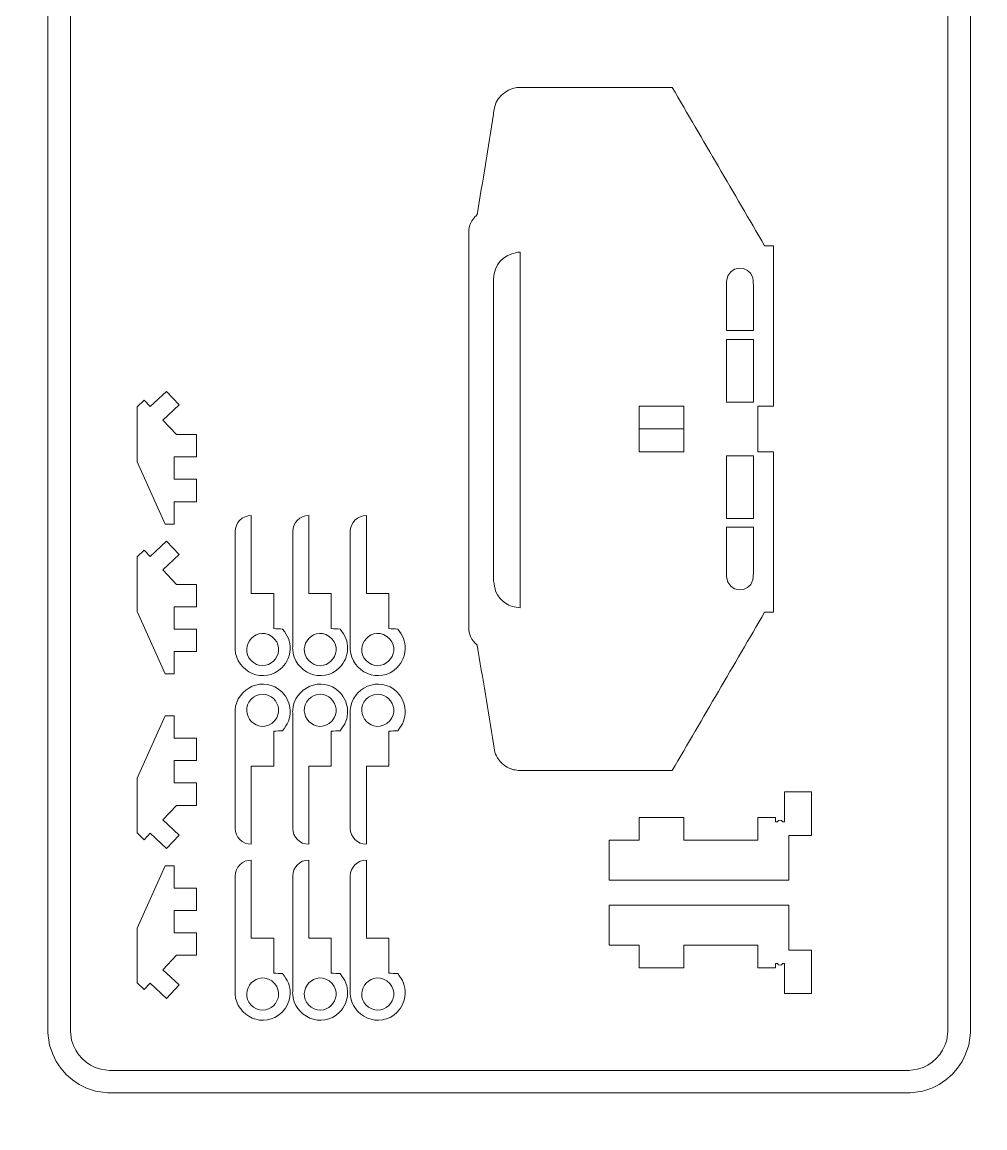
# Model space of a CAD drawing. Header units: centimetres. Extents: x -36.5 to 33.1, y -48.3 to 44.1.
# Drawn here: x 13.1 to 26.02, y 21.73 to 36.57 of the extents above; entities that cross this region are included whole.
import ezdxf

# ---------------------------------------------------------------- set-up
doc = ezdxf.new("R2010")
doc.units = ezdxf.units.CM
doc.header["$MEASUREMENT"] = 0
doc.layers.add('Camada 1', color=7, linetype='Continuous')

msp = doc.modelspace()

# ---------------------------------------------------------------- linework, layer by layer
at = {"layer": 'Camada 1', "color": 2, "lineweight": 20}
msp.add_open_spline([(-1.6923, 44.0612), (-1.6923, 44.0612), (-1.6923, 21.2612), (-1.6923, 21.2612), (-1.6923, 21.2612), (-1.6923, 21.2612), (33.1077, 21.2612), (33.1077, 21.2612), (33.1077, 21.2612), (33.1077, 21.2612), (33.1077, 44.0612), (33.1077, 44.0612), (33.1077, 44.0612), (33.1077, 44.0612), (-1.6923, 44.0612), (-1.6923, 44.0612)], degree=3, knots=[0, 0, 0, 0, 0.2, 0.2, 0.2, 0.2, 0.4, 0.4, 0.4, 0.4, 0.6, 0.6, 0.6, 0.6, 1, 1, 1, 1], dxfattribs=at)
at = {"layer": 'Camada 1', "lineweight": 9}
for points, knots in [([(25.80684, 22.84402), (25.80684, 22.84402), (25.82862, 23.00949), (25.82862, 23.00949), (25.82862, 23.00949), (25.82862, 23.00949), (25.82862, 37.51097), (25.82862, 37.51097), (25.82862, 37.51097), (25.82862, 37.51097), (25.80683, 37.67643), (25.80683, 37.67643), (25.80683, 37.67643), (25.80683, 37.67643), (25.76574, 37.79748), (25.76574, 37.79748), (25.76574, 37.79748), (25.76574, 37.79748), (25.71708, 37.89615), (25.71708, 37.89615), (25.71708, 37.89615), (25.71708, 37.89615), (25.65595, 37.98764), (25.65595, 37.98764), (25.65595, 37.98764), (25.65595, 37.98764), (25.5834, 38.07037), (25.5834, 38.07037), (25.5834, 38.07037), (25.5834, 38.07037), (25.50069, 38.14291), (25.50069, 38.14291), (25.50069, 38.14291), (25.50069, 38.14291), (25.4092, 38.20404), (25.4092, 38.20404), (25.4092, 38.20404), (25.4092, 38.20404), (25.31051, 38.25271), (25.31051, 38.25271), (25.31051, 38.25271), (25.31051, 38.25271), (25.18948, 38.2938), (25.18948, 38.2938), (25.18948, 38.2938), (25.18948, 38.2938), (25.02401, 38.31558), (25.02401, 38.31558), (25.02401, 38.31558), (25.02401, 38.31558), (14.25178, 38.3156), (14.25178, 38.3156), (14.25178, 38.3156), (14.25178, 38.3156), (14.08631, 38.29381), (14.08631, 38.29381), (14.08631, 38.29381), (14.08631, 38.29381), (13.96528, 38.25272), (13.96528, 38.25272), (13.96528, 38.25272), (13.96528, 38.25272), (13.86659, 38.20406), (13.86659, 38.20406), (13.86659, 38.20406), (13.86659, 38.20406), (13.7751, 38.14293), (13.7751, 38.14293), (13.7751, 38.14293), (13.7751, 38.14293), (13.69238, 38.07038), (13.69238, 38.07038), (13.69238, 38.07038), (13.69238, 38.07038), (13.61983, 37.98767), (13.61983, 37.98767), (13.61983, 37.98767), (13.61983, 37.98767), (13.5587, 37.89618), (13.5587, 37.89618), (13.5587, 37.89618), (13.5587, 37.89618), (13.51003, 37.79749), (13.51003, 37.79749), (13.51003, 37.79749), (13.51003, 37.79749), (13.46896, 37.67646), (13.46896, 37.67646), (13.46896, 37.67646), (13.46896, 37.67646), (13.44716, 37.51099), (13.44716, 37.51099), (13.44716, 37.51099), (13.44716, 37.51099), (13.44716, 23.00949), (13.44716, 23.00949), (13.44716, 23.00949), (13.44716, 23.00949), (13.46894, 22.84402), (13.46894, 22.84402), (13.46894, 22.84402), (13.46894, 22.84402), (13.51003, 22.72298), (13.51003, 22.72298), (13.51003, 22.72298), (13.51003, 22.72298), (13.5587, 22.6243), (13.5587, 22.6243), (13.5587, 22.6243), (13.5587, 22.6243), (13.61983, 22.53282), (13.61983, 22.53282), (13.61983, 22.53282), (13.61983, 22.53282), (13.69237, 22.45009), (13.69237, 22.45009), (13.69237, 22.45009), (13.69237, 22.45009), (13.7751, 22.37754), (13.7751, 22.37754), (13.7751, 22.37754), (13.7751, 22.37754), (13.86659, 22.31641), (13.86659, 22.31641), (13.86659, 22.31641), (13.86659, 22.31641), (13.96526, 22.26775), (13.96526, 22.26775), (13.96526, 22.26775), (13.96526, 22.26775), (14.08631, 22.22666), (14.08631, 22.22666), (14.08631, 22.22666), (14.08631, 22.22666), (14.25178, 22.20488), (14.25178, 22.20488), (14.25178, 22.20488), (14.25178, 22.20488), (25.02401, 22.20488), (25.02401, 22.20488), (25.02401, 22.20488), (25.02401, 22.20488), (25.18948, 22.22666), (25.18948, 22.22666), (25.18948, 22.22666), (25.18948, 22.22666), (25.31052, 22.26775), (25.31052, 22.26775), (25.31052, 22.26775), (25.31052, 22.26775), (25.4092, 22.31641), (25.4092, 22.31641), (25.4092, 22.31641), (25.4092, 22.31641), (25.50069, 22.37754), (25.50069, 22.37754), (25.50069, 22.37754), (25.50069, 22.37754), (25.58341, 22.45009), (25.58341, 22.45009), (25.58341, 22.45009), (25.58341, 22.45009), (25.65595, 22.53282), (25.65595, 22.53282), (25.65595, 22.53282), (25.65595, 22.53282), (25.71708, 22.6243), (25.71708, 22.6243), (25.71708, 22.6243), (25.71708, 22.6243), (25.76575, 22.72298), (25.76575, 22.72298), (25.76575, 22.72298), (25.76575, 22.72298), (25.80684, 22.84402), (25.80684, 22.84402)], [0, 0, 0, 0, 0.02222222, 0.02222222, 0.02222222, 0.02222222, 0.04444444, 0.04444444, 0.04444444, 0.04444444, 0.06666667, 0.06666667, 0.06666667, 0.06666667, 0.08888889, 0.08888889, 0.08888889, 0.08888889, 0.11111111, 0.11111111, 0.11111111, 0.11111111, 0.13333333, 0.13333333, 0.13333333, 0.13333333, 0.15555556, 0.15555556, 0.15555556, 0.15555556, 0.17777778, 0.17777778, 0.17777778, 0.17777778, 0.2, 0.2, 0.2, 0.2, 0.22222222, 0.22222222, 0.22222222, 0.22222222, 0.24444444, 0.24444444, 0.24444444, 0.24444444, 0.26666667, 0.26666667, 0.26666667, 0.26666667, 0.28888889, 0.28888889, 0.28888889, 0.28888889, 0.31111111, 0.31111111, 0.31111111, 0.31111111, 0.33333333, 0.33333333, 0.33333333, 0.33333333, 0.35555556, 0.35555556, 0.35555556, 0.35555556, 0.37777778, 0.37777778, 0.37777778, 0.37777778, 0.4, 0.4, 0.4, 0.4, 0.42222222, 0.42222222, 0.42222222, 0.42222222, 0.44444444, 0.44444444, 0.44444444, 0.44444444, 0.46666667, 0.46666667, 0.46666667, 0.46666667, 0.48888889, 0.48888889, 0.48888889, 0.48888889, 0.51111111, 0.51111111, 0.51111111, 0.51111111, 0.53333333, 0.53333333, 0.53333333, 0.53333333, 0.55555556, 0.55555556, 0.55555556, 0.55555556, 0.57777778, 0.57777778, 0.57777778, 0.57777778, 0.6, 0.6, 0.6, 0.6, 0.62222222, 0.62222222, 0.62222222, 0.62222222, 0.64444444, 0.64444444, 0.64444444, 0.64444444, 0.66666667, 0.66666667, 0.66666667, 0.66666667, 0.68888889, 0.68888889, 0.68888889, 0.68888889, 0.71111111, 0.71111111, 0.71111111, 0.71111111, 0.73333333, 0.73333333, 0.73333333, 0.73333333, 0.75555556, 0.75555556, 0.75555556, 0.75555556, 0.77777778, 0.77777778, 0.77777778, 0.77777778, 0.8, 0.8, 0.8, 0.8, 0.82222222, 0.82222222, 0.82222222, 0.82222222, 0.84444444, 0.84444444, 0.84444444, 0.84444444, 0.86666667, 0.86666667, 0.86666667, 0.86666667, 0.88888889, 0.88888889, 0.88888889, 0.88888889, 0.91111111, 0.91111111, 0.91111111, 0.91111111, 0.93333333, 0.93333333, 0.93333333, 0.93333333, 0.95555556, 0.95555556, 0.95555556, 0.95555556, 1, 1, 1, 1]), ([(25.37082, 37.85778), (25.37082, 37.85778), (25.31766, 37.9044), (25.31766, 37.9044), (25.31766, 37.9044), (25.31766, 37.9044), (25.25887, 37.94367), (25.25887, 37.94367), (25.25887, 37.94367), (25.25887, 37.94367), (25.19545, 37.97495), (25.19545, 37.97495), (25.19545, 37.97495), (25.19545, 37.97495), (25.12102, 38.00022), (25.12102, 38.00022), (25.12102, 38.00022), (25.12102, 38.00022), (25.00434, 38.01558), (25.00434, 38.01558), (25.00434, 38.01558), (25.00434, 38.01558), (14.27144, 38.01559), (14.27144, 38.01559), (14.27144, 38.01559), (14.27144, 38.01559), (14.15477, 38.00023), (14.15477, 38.00023), (14.15477, 38.00023), (14.15477, 38.00023), (14.08032, 37.97497), (14.08032, 37.97497), (14.08032, 37.97497), (14.08032, 37.97497), (14.01691, 37.9437), (14.01691, 37.9437), (14.01691, 37.9437), (14.01691, 37.9437), (13.95812, 37.90441), (13.95812, 37.90441), (13.95812, 37.90441), (13.95812, 37.90441), (13.90496, 37.85779), (13.90496, 37.85779), (13.90496, 37.85779), (13.90496, 37.85779), (13.85834, 37.80464), (13.85834, 37.80464), (13.85834, 37.80464), (13.85834, 37.80464), (13.81907, 37.74585), (13.81907, 37.74585), (13.81907, 37.74585), (13.81907, 37.74585), (13.7878, 37.68243), (13.7878, 37.68243), (13.7878, 37.68243), (13.7878, 37.68243), (13.76252, 37.608), (13.76252, 37.608), (13.76252, 37.608), (13.76252, 37.608), (13.74716, 37.49132), (13.74716, 37.49132), (13.74716, 37.49132), (13.74716, 37.49132), (13.74716, 23.02915), (13.74716, 23.02915), (13.74716, 23.02915), (13.74716, 23.02915), (13.76252, 22.91247), (13.76252, 22.91247), (13.76252, 22.91247), (13.76252, 22.91247), (13.7878, 22.83804), (13.7878, 22.83804), (13.7878, 22.83804), (13.7878, 22.83804), (13.81907, 22.77462), (13.81907, 22.77462), (13.81907, 22.77462), (13.81907, 22.77462), (13.85834, 22.71584), (13.85834, 22.71584), (13.85834, 22.71584), (13.85834, 22.71584), (13.90496, 22.66268), (13.90496, 22.66268), (13.90496, 22.66268), (13.90496, 22.66268), (13.95812, 22.61606), (13.95812, 22.61606), (13.95812, 22.61606), (13.95812, 22.61606), (14.01691, 22.57678), (14.01691, 22.57678), (14.01691, 22.57678), (14.01691, 22.57678), (14.08032, 22.54551), (14.08032, 22.54551), (14.08032, 22.54551), (14.08032, 22.54551), (14.15476, 22.52024), (14.15476, 22.52024), (14.15476, 22.52024), (14.15476, 22.52024), (14.27144, 22.50488), (14.27144, 22.50488), (14.27144, 22.50488), (14.27144, 22.50488), (25.00435, 22.50488), (25.00435, 22.50488), (25.00435, 22.50488), (25.00435, 22.50488), (25.12103, 22.52024), (25.12103, 22.52024), (25.12103, 22.52024), (25.12103, 22.52024), (25.19547, 22.54551), (25.19547, 22.54551), (25.19547, 22.54551), (25.19547, 22.54551), (25.25887, 22.57677), (25.25887, 22.57677), (25.25887, 22.57677), (25.25887, 22.57677), (25.31766, 22.61606), (25.31766, 22.61606), (25.31766, 22.61606), (25.31766, 22.61606), (25.37082, 22.66268), (25.37082, 22.66268), (25.37082, 22.66268), (25.37082, 22.66268), (25.41744, 22.71583), (25.41744, 22.71583), (25.41744, 22.71583), (25.41744, 22.71583), (25.45672, 22.77462), (25.45672, 22.77462), (25.45672, 22.77462), (25.45672, 22.77462), (25.48799, 22.83804), (25.48799, 22.83804), (25.48799, 22.83804), (25.48799, 22.83804), (25.51326, 22.91247), (25.51326, 22.91247), (25.51326, 22.91247), (25.51326, 22.91247), (25.52862, 23.02915), (25.52862, 23.02915), (25.52862, 23.02915), (25.52862, 23.02915), (25.52861, 37.49131), (25.52861, 37.49131), (25.52861, 37.49131), (25.52861, 37.49131), (25.51325, 37.60799), (25.51325, 37.60799), (25.51325, 37.60799), (25.51325, 37.60799), (25.48799, 37.68242), (25.48799, 37.68242), (25.48799, 37.68242), (25.48799, 37.68242), (25.45672, 37.74583), (25.45672, 37.74583), (25.45672, 37.74583), (25.45672, 37.74583), (25.41743, 37.80462), (25.41743, 37.80462), (25.41743, 37.80462), (25.41743, 37.80462), (25.37082, 37.85778), (25.37082, 37.85778)], [0, 0, 0, 0, 0.02222222, 0.02222222, 0.02222222, 0.02222222, 0.04444444, 0.04444444, 0.04444444, 0.04444444, 0.06666667, 0.06666667, 0.06666667, 0.06666667, 0.08888889, 0.08888889, 0.08888889, 0.08888889, 0.11111111, 0.11111111, 0.11111111, 0.11111111, 0.13333333, 0.13333333, 0.13333333, 0.13333333, 0.15555556, 0.15555556, 0.15555556, 0.15555556, 0.17777778, 0.17777778, 0.17777778, 0.17777778, 0.2, 0.2, 0.2, 0.2, 0.22222222, 0.22222222, 0.22222222, 0.22222222, 0.24444444, 0.24444444, 0.24444444, 0.24444444, 0.26666667, 0.26666667, 0.26666667, 0.26666667, 0.28888889, 0.28888889, 0.28888889, 0.28888889, 0.31111111, 0.31111111, 0.31111111, 0.31111111, 0.33333333, 0.33333333, 0.33333333, 0.33333333, 0.35555556, 0.35555556, 0.35555556, 0.35555556, 0.37777778, 0.37777778, 0.37777778, 0.37777778, 0.4, 0.4, 0.4, 0.4, 0.42222222, 0.42222222, 0.42222222, 0.42222222, 0.44444444, 0.44444444, 0.44444444, 0.44444444, 0.46666667, 0.46666667, 0.46666667, 0.46666667, 0.48888889, 0.48888889, 0.48888889, 0.48888889, 0.51111111, 0.51111111, 0.51111111, 0.51111111, 0.53333333, 0.53333333, 0.53333333, 0.53333333, 0.55555556, 0.55555556, 0.55555556, 0.55555556, 0.57777778, 0.57777778, 0.57777778, 0.57777778, 0.6, 0.6, 0.6, 0.6, 0.62222222, 0.62222222, 0.62222222, 0.62222222, 0.64444444, 0.64444444, 0.64444444, 0.64444444, 0.66666667, 0.66666667, 0.66666667, 0.66666667, 0.68888889, 0.68888889, 0.68888889, 0.68888889, 0.71111111, 0.71111111, 0.71111111, 0.71111111, 0.73333333, 0.73333333, 0.73333333, 0.73333333, 0.75555556, 0.75555556, 0.75555556, 0.75555556, 0.77777778, 0.77777778, 0.77777778, 0.77777778, 0.8, 0.8, 0.8, 0.8, 0.82222222, 0.82222222, 0.82222222, 0.82222222, 0.84444444, 0.84444444, 0.84444444, 0.84444444, 0.86666667, 0.86666667, 0.86666667, 0.86666667, 0.88888889, 0.88888889, 0.88888889, 0.88888889, 0.91111111, 0.91111111, 0.91111111, 0.91111111, 0.93333333, 0.93333333, 0.93333333, 0.93333333, 0.95555556, 0.95555556, 0.95555556, 0.95555556, 1, 1, 1, 1]), ([(19.69447, 26.54049), (19.72553, 26.5364), (19.75658, 26.53232), (19.78764, 26.52823), (19.78764, 26.52823), (20.46716, 26.52823), (21.14668, 26.52823), (21.8262, 26.52823), (21.8262, 26.52823), (22.23955, 27.23658), (22.65293, 27.94493), (23.06627, 28.65327), (23.06627, 28.65327), (23.10626, 28.65327), (23.14628, 28.65327), (23.18627, 28.65327), (23.18627, 28.65327), (23.18627, 28.65327), (23.18627, 30.80715), (23.18627, 30.80715), (23.18627, 30.80715), (23.18627, 30.80715), (22.97628, 30.80715), (22.97628, 30.80715), (22.97628, 30.80715), (22.97628, 30.80715), (22.97628, 30.81318), (22.97628, 30.81318), (22.97628, 30.81318), (22.97628, 30.81318), (22.97628, 31.11315), (22.97628, 31.11315), (22.97628, 31.11315), (22.97628, 31.11315), (22.97628, 31.11317), (22.97628, 31.11317), (22.97628, 31.11317), (22.97628, 31.11317), (22.97628, 31.12254), (22.97628, 31.12254), (22.97628, 31.12254), (22.97628, 31.12254), (22.97628, 31.13191), (22.97628, 31.13191), (22.97628, 31.13191), (22.97628, 31.13191), (22.97628, 31.14128), (22.97628, 31.14128), (22.97628, 31.14128), (22.97628, 31.14128), (22.97628, 31.15065), (22.97628, 31.15065), (22.97628, 31.15065), (22.97628, 31.15065), (22.97628, 31.16003), (22.97628, 31.16003), (22.97628, 31.16003), (22.97628, 31.16003), (22.97628, 31.16941), (22.97628, 31.16941), (22.97628, 31.16941), (22.97628, 31.16941), (22.97628, 31.17878), (22.97628, 31.17878), (22.97628, 31.17878), (22.97628, 31.17878), (22.97628, 31.18815), (22.97628, 31.18815), (22.97628, 31.18815), (22.97628, 31.18815), (22.97628, 31.19753), (22.97628, 31.19753), (22.97628, 31.19753), (22.97628, 31.19753), (22.97628, 31.2069), (22.97628, 31.2069), (22.97628, 31.2069), (22.97628, 31.2069), (22.97628, 31.21628), (22.97628, 31.21628), (22.97628, 31.21628), (22.97628, 31.21628), (22.97628, 31.22565), (22.97628, 31.22565), (22.97628, 31.22565), (22.97628, 31.22565), (22.97628, 31.23503), (22.97628, 31.23503), (22.97628, 31.23503), (22.97628, 31.23503), (22.97628, 31.2444), (22.97628, 31.2444), (22.97628, 31.2444), (22.97628, 31.2444), (22.97628, 31.25377), (22.97628, 31.25377), (22.97628, 31.25377), (22.97628, 31.25377), (22.97628, 31.26315), (22.97628, 31.26315), (22.97628, 31.26315), (22.97628, 31.26315), (22.97628, 31.27253), (22.97628, 31.27253), (22.97628, 31.27253), (22.97628, 31.27253), (22.97628, 31.2819), (22.97628, 31.2819), (22.97628, 31.2819), (22.97628, 31.2819), (22.97628, 31.29127), (22.97628, 31.29127), (22.97628, 31.29127), (22.97628, 31.29127), (22.97628, 31.30064), (22.97628, 31.30064), (22.97628, 31.30064), (22.97628, 31.30064), (22.97628, 31.31003), (22.97628, 31.31003), (22.97628, 31.31003), (22.97628, 31.31003), (22.97628, 31.3194), (22.97628, 31.3194), (22.97628, 31.3194), (22.97628, 31.3194), (22.97628, 31.32877), (22.97628, 31.32877), (22.97628, 31.32877), (22.97628, 31.32877), (22.97628, 31.33814), (22.97628, 31.33814), (22.97628, 31.33814), (22.97628, 31.33814), (22.97628, 31.34753), (22.97628, 31.34753), (22.97628, 31.34753), (22.97628, 31.34753), (22.97628, 31.3569), (22.97628, 31.3569), (22.97628, 31.3569), (22.97628, 31.3569), (22.97628, 31.36627), (22.97628, 31.36627), (22.97628, 31.36627), (22.97628, 31.36627), (22.97628, 31.37564), (22.97628, 31.37564), (22.97628, 31.37564), (22.97628, 31.37564), (22.97628, 31.38501), (22.97628, 31.38501), (22.97628, 31.38501), (22.97628, 31.38501), (22.97628, 31.3944), (22.97628, 31.3944), (22.97628, 31.3944), (22.97628, 31.3944), (22.97628, 31.40377), (22.97628, 31.40377), (22.97628, 31.40377), (22.97628, 31.40377), (22.97628, 31.41314), (22.97628, 31.41314), (22.97628, 31.41314), (22.97628, 31.41314), (22.97628, 31.41915), (22.97628, 31.41915), (22.97628, 31.41915), (22.97628, 31.41915), (23.18627, 31.41915), (23.18627, 31.41915), (23.18627, 31.41915), (23.18627, 31.41915), (23.18627, 33.57305), (23.18627, 33.57305), (23.18627, 33.57305), (23.14628, 33.57305), (23.10626, 33.57305), (23.06627, 33.57305), (23.06627, 33.57305), (22.65293, 34.28139), (22.23955, 34.98974), (21.8262, 35.69809), (21.8262, 35.69809), (21.13102, 35.69707), (20.43583, 35.69604), (19.74065, 35.69502), (19.74065, 35.69502), (19.58065, 35.67396), (19.45182, 35.54508), (19.43074, 35.38509), (19.43074, 35.38509), (19.4297, 35.36943), (19.42868, 35.35377), (19.42765, 35.33811), (19.42765, 35.33811), (19.35498, 34.8884), (19.28232, 34.4387), (19.20965, 33.98899), (19.20965, 33.98899), (19.20962, 33.98895), (19.1074, 33.91266), (19.09481, 33.79009), (19.09481, 33.79009), (19.09484, 31.99677), (19.09489, 30.20345), (19.09493, 28.41013), (19.09493, 28.41013), (19.10753, 28.28756), (19.2097, 28.21133), (19.20972, 28.21129), (19.20972, 28.21129), (19.28237, 27.77027), (19.355, 27.32923), (19.42765, 26.88821), (19.42765, 26.88821), (19.43726, 26.80453), (19.44163, 26.74777), (19.50204, 26.66906), (19.50204, 26.66906), (19.55527, 26.5997), (19.61539, 26.56733), (19.69447, 26.54049)], [0, 0, 0, 0, 0.01754386, 0.01754386, 0.01754386, 0.01754386, 0.03508772, 0.03508772, 0.03508772, 0.03508772, 0.05263158, 0.05263158, 0.05263158, 0.05263158, 0.07017544, 0.07017544, 0.07017544, 0.07017544, 0.0877193, 0.0877193, 0.0877193, 0.0877193, 0.10526316, 0.10526316, 0.10526316, 0.10526316, 0.12280702, 0.12280702, 0.12280702, 0.12280702, 0.14035088, 0.14035088, 0.14035088, 0.14035088, 0.15789474, 0.15789474, 0.15789474, 0.15789474, 0.1754386, 0.1754386, 0.1754386, 0.1754386, 0.19298246, 0.19298246, 0.19298246, 0.19298246, 0.21052632, 0.21052632, 0.21052632, 0.21052632, 0.22807018, 0.22807018, 0.22807018, 0.22807018, 0.24561404, 0.24561404, 0.24561404, 0.24561404, 0.26315789, 0.26315789, 0.26315789, 0.26315789, 0.28070175, 0.28070175, 0.28070175, 0.28070175, 0.29824561, 0.29824561, 0.29824561, 0.29824561, 0.31578947, 0.31578947, 0.31578947, 0.31578947, 0.33333333, 0.33333333, 0.33333333, 0.33333333, 0.35087719, 0.35087719, 0.35087719, 0.35087719, 0.36842105, 0.36842105, 0.36842105, 0.36842105, 0.38596491, 0.38596491, 0.38596491, 0.38596491, 0.40350877, 0.40350877, 0.40350877, 0.40350877, 0.42105263, 0.42105263, 0.42105263, 0.42105263, 0.43859649, 0.43859649, 0.43859649, 0.43859649, 0.45614035, 0.45614035, 0.45614035, 0.45614035, 0.47368421, 0.47368421, 0.47368421, 0.47368421, 0.49122807, 0.49122807, 0.49122807, 0.49122807, 0.50877193, 0.50877193, 0.50877193, 0.50877193, 0.52631579, 0.52631579, 0.52631579, 0.52631579, 0.54385965, 0.54385965, 0.54385965, 0.54385965, 0.56140351, 0.56140351, 0.56140351, 0.56140351, 0.57894737, 0.57894737, 0.57894737, 0.57894737, 0.59649123, 0.59649123, 0.59649123, 0.59649123, 0.61403509, 0.61403509, 0.61403509, 0.61403509, 0.63157895, 0.63157895, 0.63157895, 0.63157895, 0.64912281, 0.64912281, 0.64912281, 0.64912281, 0.66666667, 0.66666667, 0.66666667, 0.66666667, 0.68421053, 0.68421053, 0.68421053, 0.68421053, 0.70175439, 0.70175439, 0.70175439, 0.70175439, 0.71929825, 0.71929825, 0.71929825, 0.71929825, 0.73684211, 0.73684211, 0.73684211, 0.73684211, 0.75438596, 0.75438596, 0.75438596, 0.75438596, 0.77192982, 0.77192982, 0.77192982, 0.77192982, 0.78947368, 0.78947368, 0.78947368, 0.78947368, 0.80701754, 0.80701754, 0.80701754, 0.80701754, 0.8245614, 0.8245614, 0.8245614, 0.8245614, 0.84210526, 0.84210526, 0.84210526, 0.84210526, 0.85964912, 0.85964912, 0.85964912, 0.85964912, 0.87719298, 0.87719298, 0.87719298, 0.87719298, 0.89473684, 0.89473684, 0.89473684, 0.89473684, 0.9122807, 0.9122807, 0.9122807, 0.9122807, 0.92982456, 0.92982456, 0.92982456, 0.92982456, 0.94736842, 0.94736842, 0.94736842, 0.94736842, 0.96491228, 0.96491228, 0.96491228, 0.96491228, 1, 1, 1, 1]), ([(19.74065, 33.48385), (19.75631, 33.48488), (19.77198, 33.4859), (19.78764, 33.48693), (19.78764, 33.48693), (19.78764, 31.89571), (19.78764, 30.3045), (19.78764, 28.71327), (19.78764, 28.71327), (19.63693, 28.72313), (19.514, 28.79315), (19.45506, 28.93549), (19.45506, 28.93549), (19.44593, 28.98141), (19.43678, 29.02733), (19.42765, 29.07325), (19.42765, 29.07325), (19.42765, 30.42449), (19.42765, 31.77571), (19.42765, 33.12695), (19.42765, 33.12695), (19.43394, 33.31887), (19.55216, 33.44633), (19.74065, 33.48385)], [0, 0, 0, 0, 0.14285714, 0.14285714, 0.14285714, 0.14285714, 0.28571429, 0.28571429, 0.28571429, 0.28571429, 0.42857143, 0.42857143, 0.42857143, 0.42857143, 0.57142857, 0.57142857, 0.57142857, 0.57142857, 0.71428571, 0.71428571, 0.71428571, 0.71428571, 1, 1, 1, 1]), ([(22.91628, 32.43309), (22.91628, 32.53472), (22.92324, 33.08353), (22.91015, 33.13965), (22.91015, 33.13965), (22.86835, 33.3189), (22.57158, 33.32642), (22.5563, 33.09307), (22.5563, 33.09307), (22.5563, 32.87307), (22.5563, 32.65309), (22.5563, 32.43309), (22.5563, 32.43309), (22.67629, 32.43309), (22.79628, 32.43309), (22.91628, 32.43309)], [0, 0, 0, 0, 0.2, 0.2, 0.2, 0.2, 0.4, 0.4, 0.4, 0.4, 0.6, 0.6, 0.6, 0.6, 1, 1, 1, 1]), ([(22.91628, 31.47314), (22.79628, 31.47314), (22.67629, 31.47314), (22.5563, 31.47314), (22.5563, 31.47314), (22.5563, 31.75313), (22.5563, 32.03312), (22.5563, 32.31311), (22.5563, 32.31311), (22.67629, 32.31311), (22.79628, 32.31311), (22.91628, 32.31311), (22.91628, 32.31311), (22.91628, 32.03312), (22.91628, 31.75313), (22.91628, 31.47314)], [0, 0, 0, 0, 0.2, 0.2, 0.2, 0.2, 0.4, 0.4, 0.4, 0.4, 0.6, 0.6, 0.6, 0.6, 1, 1, 1, 1]), ([(15.44028, 30.73763), (15.44028, 30.73763), (15.44028, 31.03761), (15.44028, 31.03761), (15.44028, 31.03761), (15.44028, 31.03761), (15.17081, 31.03761), (15.17081, 31.03761), (15.17081, 31.03761), (15.17081, 31.03761), (14.98808, 31.23302), (14.98808, 31.23302), (14.98808, 31.23302), (14.98808, 31.23302), (15.2072, 31.43792), (15.2072, 31.43792), (15.2072, 31.43792), (15.2072, 31.43792), (15.03872, 31.61809), (15.03872, 31.61809), (15.03872, 31.61809), (15.03872, 31.61809), (14.8196, 31.41319), (14.8196, 31.41319), (14.8196, 31.41319), (14.8196, 31.41319), (14.73991, 31.4984), (14.73991, 31.4984), (14.73991, 31.4984), (14.73991, 31.4984), (14.64395, 31.40865), (14.64395, 31.40865), (14.64395, 31.40865), (14.64395, 31.40865), (14.64395, 30.67392), (14.64395, 30.67392), (14.64395, 30.67392), (14.64395, 30.67392), (15.02028, 29.8376), (15.02028, 29.8376), (15.02028, 29.8376), (15.02028, 29.8376), (15.14028, 29.8376), (15.14028, 29.8376), (15.14028, 29.8376), (15.14028, 29.8376), (15.14028, 30.13763), (15.14028, 30.13763), (15.14028, 30.13763), (15.14028, 30.13763), (15.44028, 30.13763), (15.44028, 30.13763), (15.44028, 30.13763), (15.44028, 30.13763), (15.44028, 30.43763), (15.44028, 30.43763), (15.44028, 30.43763), (15.44028, 30.43763), (15.14028, 30.43763), (15.14028, 30.43763), (15.14028, 30.43763), (15.14028, 30.43763), (15.14028, 30.73763), (15.14028, 30.73763), (15.14028, 30.73763), (15.14028, 30.73763), (15.44028, 30.73763), (15.44028, 30.73763)], [0, 0, 0, 0, 0.05555556, 0.05555556, 0.05555556, 0.05555556, 0.11111111, 0.11111111, 0.11111111, 0.11111111, 0.16666667, 0.16666667, 0.16666667, 0.16666667, 0.22222222, 0.22222222, 0.22222222, 0.22222222, 0.27777778, 0.27777778, 0.27777778, 0.27777778, 0.33333333, 0.33333333, 0.33333333, 0.33333333, 0.38888889, 0.38888889, 0.38888889, 0.38888889, 0.44444444, 0.44444444, 0.44444444, 0.44444444, 0.5, 0.5, 0.5, 0.5, 0.55555556, 0.55555556, 0.55555556, 0.55555556, 0.61111111, 0.61111111, 0.61111111, 0.61111111, 0.66666667, 0.66666667, 0.66666667, 0.66666667, 0.72222222, 0.72222222, 0.72222222, 0.72222222, 0.77777778, 0.77777778, 0.77777778, 0.77777778, 0.83333333, 0.83333333, 0.83333333, 0.83333333, 0.88888889, 0.88888889, 0.88888889, 0.88888889, 1, 1, 1, 1]), ([(22.5563, 29.91321), (22.5563, 30.1932), (22.5563, 30.47319), (22.5563, 30.75318), (22.5563, 30.75318), (22.67629, 30.75318), (22.79628, 30.75318), (22.91628, 30.75318), (22.91628, 30.75318), (22.91628, 30.47319), (22.91628, 30.1932), (22.91628, 29.91321), (22.91628, 29.91321), (22.79628, 29.91321), (22.67629, 29.91321), (22.5563, 29.91321)], [0, 0, 0, 0, 0.2, 0.2, 0.2, 0.2, 0.4, 0.4, 0.4, 0.4, 0.6, 0.6, 0.6, 0.6, 1, 1, 1, 1]), ([(16.47664, 28.904), (16.37664, 28.904), (16.27664, 28.904), (16.17665, 28.904), (16.17665, 28.904), (16.17665, 28.904), (16.17665, 29.95263), (16.17665, 29.95263), (16.17665, 29.95263), (16.17665, 29.95263), (16.17664, 29.95263), (16.17664, 29.95263), (16.17664, 29.95263), (16.05713, 29.95263), (15.95935, 29.85485), (15.95935, 29.73535), (15.95935, 29.73535), (15.95935, 29.73535), (15.95935, 28.18932), (15.95935, 28.18932), (15.95935, 28.18932), (15.95884, 28.17773), (15.95881, 28.16573), (15.95935, 28.15328), (15.95935, 28.15328), (15.97218, 27.86001), (16.35071, 27.67171), (16.58958, 27.91227), (16.58958, 27.91227), (16.65589, 27.97905), (16.69199, 28.06643), (16.6962, 28.15554), (16.6962, 28.15554), (16.70165, 28.27045), (16.66344, 28.34114), (16.59734, 28.42781), (16.59734, 28.42781), (16.55711, 28.43019), (16.51687, 28.43258), (16.47664, 28.43497), (16.47664, 28.43497), (16.47664, 28.59132), (16.47664, 28.74765), (16.47664, 28.904)], [0, 0, 0, 0, 0.08333333, 0.08333333, 0.08333333, 0.08333333, 0.16666667, 0.16666667, 0.16666667, 0.16666667, 0.25, 0.25, 0.25, 0.25, 0.33333333, 0.33333333, 0.33333333, 0.33333333, 0.41666667, 0.41666667, 0.41666667, 0.41666667, 0.5, 0.5, 0.5, 0.5, 0.58333333, 0.58333333, 0.58333333, 0.58333333, 0.66666667, 0.66666667, 0.66666667, 0.66666667, 0.75, 0.75, 0.75, 0.75, 0.83333333, 0.83333333, 0.83333333, 0.83333333, 1, 1, 1, 1]), ([(17.24922, 28.904), (17.14922, 28.904), (17.04923, 28.904), (16.94923, 28.904), (16.94923, 28.904), (16.94923, 28.904), (16.94923, 29.95263), (16.94923, 29.95263), (16.94923, 29.95263), (16.94923, 29.95263), (16.94922, 29.95263), (16.94922, 29.95263), (16.94922, 29.95263), (16.82971, 29.95263), (16.73194, 29.85485), (16.73194, 29.73535), (16.73194, 29.73535), (16.73194, 29.73535), (16.73194, 28.18932), (16.73194, 28.18932), (16.73194, 28.18932), (16.73142, 28.17773), (16.7314, 28.16573), (16.73194, 28.15328), (16.73194, 28.15328), (16.74476, 27.86001), (17.12329, 27.67171), (17.36216, 27.91227), (17.36216, 27.91227), (17.42848, 27.97905), (17.46457, 28.06643), (17.46878, 28.15554), (17.46878, 28.15554), (17.47423, 28.27045), (17.43602, 28.34114), (17.36993, 28.42781), (17.36993, 28.42781), (17.32969, 28.43019), (17.28946, 28.43258), (17.24922, 28.43497), (17.24922, 28.43497), (17.24922, 28.59132), (17.24922, 28.74765), (17.24922, 28.904)], [0, 0, 0, 0, 0.08333333, 0.08333333, 0.08333333, 0.08333333, 0.16666667, 0.16666667, 0.16666667, 0.16666667, 0.25, 0.25, 0.25, 0.25, 0.33333333, 0.33333333, 0.33333333, 0.33333333, 0.41666667, 0.41666667, 0.41666667, 0.41666667, 0.5, 0.5, 0.5, 0.5, 0.58333333, 0.58333333, 0.58333333, 0.58333333, 0.66666667, 0.66666667, 0.66666667, 0.66666667, 0.75, 0.75, 0.75, 0.75, 0.83333333, 0.83333333, 0.83333333, 0.83333333, 1, 1, 1, 1]), ([(18.0218, 28.904), (17.92181, 28.904), (17.82181, 28.904), (17.72182, 28.904), (17.72182, 28.904), (17.72182, 28.904), (17.72182, 29.95263), (17.72182, 29.95263), (17.72182, 29.95263), (17.72182, 29.95263), (17.7218, 29.95263), (17.7218, 29.95263), (17.7218, 29.95263), (17.6023, 29.95263), (17.50452, 29.85485), (17.50452, 29.73535), (17.50452, 29.73535), (17.50452, 29.73535), (17.50452, 28.18932), (17.50452, 28.18932), (17.50452, 28.18932), (17.504, 28.17773), (17.50398, 28.16573), (17.50452, 28.15328), (17.50452, 28.15328), (17.51735, 27.86001), (17.89588, 27.67171), (18.13475, 27.91227), (18.13475, 27.91227), (18.20106, 27.97905), (18.23716, 28.06643), (18.24137, 28.15554), (18.24137, 28.15554), (18.24682, 28.27045), (18.20861, 28.34114), (18.14251, 28.42781), (18.14251, 28.42781), (18.10228, 28.43019), (18.06204, 28.43258), (18.0218, 28.43497), (18.0218, 28.43497), (18.0218, 28.59132), (18.0218, 28.74765), (18.0218, 28.904)], [0, 0, 0, 0, 0.08333333, 0.08333333, 0.08333333, 0.08333333, 0.16666667, 0.16666667, 0.16666667, 0.16666667, 0.25, 0.25, 0.25, 0.25, 0.33333333, 0.33333333, 0.33333333, 0.33333333, 0.41666667, 0.41666667, 0.41666667, 0.41666667, 0.5, 0.5, 0.5, 0.5, 0.58333333, 0.58333333, 0.58333333, 0.58333333, 0.66666667, 0.66666667, 0.66666667, 0.66666667, 0.75, 0.75, 0.75, 0.75, 0.83333333, 0.83333333, 0.83333333, 0.83333333, 1, 1, 1, 1]), ([(22.5563, 29.79323), (22.67629, 29.79323), (22.79628, 29.79323), (22.91628, 29.79323), (22.91628, 29.79323), (22.91628, 29.6916), (22.92324, 29.14279), (22.91015, 29.08667), (22.91015, 29.08667), (22.86824, 28.907), (22.57162, 28.89968), (22.5563, 29.13325), (22.5563, 29.13325), (22.5563, 29.35325), (22.5563, 29.57323), (22.5563, 29.79323)], [0, 0, 0, 0, 0.2, 0.2, 0.2, 0.2, 0.4, 0.4, 0.4, 0.4, 0.6, 0.6, 0.6, 0.6, 1, 1, 1, 1]), ([(15.44028, 28.72679), (15.44028, 28.72679), (15.44028, 29.02677), (15.44028, 29.02677), (15.44028, 29.02677), (15.44028, 29.02677), (15.17081, 29.02677), (15.17081, 29.02677), (15.17081, 29.02677), (15.17081, 29.02677), (14.98808, 29.22218), (14.98808, 29.22218), (14.98808, 29.22218), (14.98808, 29.22218), (15.2072, 29.42708), (15.2072, 29.42708), (15.2072, 29.42708), (15.2072, 29.42708), (15.03872, 29.60725), (15.03872, 29.60725), (15.03872, 29.60725), (15.03872, 29.60725), (14.8196, 29.40235), (14.8196, 29.40235), (14.8196, 29.40235), (14.8196, 29.40235), (14.73991, 29.48756), (14.73991, 29.48756), (14.73991, 29.48756), (14.73991, 29.48756), (14.64395, 29.39781), (14.64395, 29.39781), (14.64395, 29.39781), (14.64395, 29.39781), (14.64395, 28.66308), (14.64395, 28.66308), (14.64395, 28.66308), (14.64395, 28.66308), (15.02028, 27.82676), (15.02028, 27.82676), (15.02028, 27.82676), (15.02028, 27.82676), (15.14028, 27.82676), (15.14028, 27.82676), (15.14028, 27.82676), (15.14028, 27.82676), (15.14028, 28.12679), (15.14028, 28.12679), (15.14028, 28.12679), (15.14028, 28.12679), (15.44028, 28.12679), (15.44028, 28.12679), (15.44028, 28.12679), (15.44028, 28.12679), (15.44028, 28.42679), (15.44028, 28.42679), (15.44028, 28.42679), (15.44028, 28.42679), (15.14028, 28.42679), (15.14028, 28.42679), (15.14028, 28.42679), (15.14028, 28.42679), (15.14028, 28.72679), (15.14028, 28.72679), (15.14028, 28.72679), (15.14028, 28.72679), (15.44028, 28.72679), (15.44028, 28.72679)], [0, 0, 0, 0, 0.05555556, 0.05555556, 0.05555556, 0.05555556, 0.11111111, 0.11111111, 0.11111111, 0.11111111, 0.16666667, 0.16666667, 0.16666667, 0.16666667, 0.22222222, 0.22222222, 0.22222222, 0.22222222, 0.27777778, 0.27777778, 0.27777778, 0.27777778, 0.33333333, 0.33333333, 0.33333333, 0.33333333, 0.38888889, 0.38888889, 0.38888889, 0.38888889, 0.44444444, 0.44444444, 0.44444444, 0.44444444, 0.5, 0.5, 0.5, 0.5, 0.55555556, 0.55555556, 0.55555556, 0.55555556, 0.61111111, 0.61111111, 0.61111111, 0.61111111, 0.66666667, 0.66666667, 0.66666667, 0.66666667, 0.72222222, 0.72222222, 0.72222222, 0.72222222, 0.77777778, 0.77777778, 0.77777778, 0.77777778, 0.83333333, 0.83333333, 0.83333333, 0.83333333, 0.88888889, 0.88888889, 0.88888889, 0.88888889, 1, 1, 1, 1]), ([(16.45118, 28.32975), (16.20298, 28.48871), (15.984, 28.13365), (16.20631, 27.9773), (16.20631, 27.9773), (16.42765, 27.82163), (16.68569, 28.14913), (16.45118, 28.32975)], [0, 0, 0, 0, 0.33333333, 0.33333333, 0.33333333, 0.33333333, 1, 1, 1, 1]), ([(17.22377, 28.32975), (16.97556, 28.48871), (16.75658, 28.13365), (16.9789, 27.9773), (16.9789, 27.9773), (17.20024, 27.82163), (17.45827, 28.14913), (17.22377, 28.32975)], [0, 0, 0, 0, 0.33333333, 0.33333333, 0.33333333, 0.33333333, 1, 1, 1, 1]), ([(17.99635, 28.32975), (17.74814, 28.48871), (17.52917, 28.13365), (17.75148, 27.9773), (17.75148, 27.9773), (17.97282, 27.82163), (18.23086, 28.14913), (17.99635, 28.32975)], [0, 0, 0, 0, 0.33333333, 0.33333333, 0.33333333, 0.33333333, 1, 1, 1, 1]), ([(16.47664, 26.588), (16.37664, 26.588), (16.27664, 26.588), (16.17665, 26.588), (16.17665, 26.588), (16.17665, 26.588), (16.17665, 25.53937), (16.17665, 25.53937), (16.17665, 25.53937), (16.17665, 25.53937), (16.17664, 25.53937), (16.17664, 25.53937), (16.17664, 25.53937), (16.05713, 25.53937), (15.95935, 25.63716), (15.95935, 25.75665), (15.95935, 25.75665), (15.95935, 25.75665), (15.95935, 27.30269), (15.95935, 27.30269), (15.95935, 27.30269), (15.95884, 27.31428), (15.95881, 27.32628), (15.95935, 27.33872), (15.95935, 27.33872), (15.97218, 27.63199), (16.35071, 27.82029), (16.58958, 27.57973), (16.58958, 27.57973), (16.65589, 27.51295), (16.69199, 27.42558), (16.6962, 27.33647), (16.6962, 27.33647), (16.70165, 27.22155), (16.66344, 27.15086), (16.59734, 27.0642), (16.59734, 27.0642), (16.55711, 27.06181), (16.51687, 27.05942), (16.47664, 27.05703), (16.47664, 27.05703), (16.47664, 26.90069), (16.47664, 26.74435), (16.47664, 26.588)], [0, 0, 0, 0, 0.08333333, 0.08333333, 0.08333333, 0.08333333, 0.16666667, 0.16666667, 0.16666667, 0.16666667, 0.25, 0.25, 0.25, 0.25, 0.33333333, 0.33333333, 0.33333333, 0.33333333, 0.41666667, 0.41666667, 0.41666667, 0.41666667, 0.5, 0.5, 0.5, 0.5, 0.58333333, 0.58333333, 0.58333333, 0.58333333, 0.66666667, 0.66666667, 0.66666667, 0.66666667, 0.75, 0.75, 0.75, 0.75, 0.83333333, 0.83333333, 0.83333333, 0.83333333, 1, 1, 1, 1]), ([(17.24922, 26.588), (17.14922, 26.588), (17.04923, 26.588), (16.94923, 26.588), (16.94923, 26.588), (16.94923, 26.588), (16.94923, 25.53937), (16.94923, 25.53937), (16.94923, 25.53937), (16.94923, 25.53937), (16.94922, 25.53937), (16.94922, 25.53937), (16.94922, 25.53937), (16.82971, 25.53937), (16.73194, 25.63716), (16.73194, 25.75665), (16.73194, 25.75665), (16.73194, 25.75665), (16.73194, 27.30269), (16.73194, 27.30269), (16.73194, 27.30269), (16.73142, 27.31428), (16.7314, 27.32628), (16.73194, 27.33872), (16.73194, 27.33872), (16.74476, 27.63199), (17.12329, 27.82029), (17.36216, 27.57973), (17.36216, 27.57973), (17.42848, 27.51295), (17.46457, 27.42558), (17.46878, 27.33647), (17.46878, 27.33647), (17.47423, 27.22155), (17.43602, 27.15086), (17.36993, 27.0642), (17.36993, 27.0642), (17.32969, 27.06181), (17.28946, 27.05942), (17.24922, 27.05703), (17.24922, 27.05703), (17.24922, 26.90069), (17.24922, 26.74435), (17.24922, 26.588)], [0, 0, 0, 0, 0.08333333, 0.08333333, 0.08333333, 0.08333333, 0.16666667, 0.16666667, 0.16666667, 0.16666667, 0.25, 0.25, 0.25, 0.25, 0.33333333, 0.33333333, 0.33333333, 0.33333333, 0.41666667, 0.41666667, 0.41666667, 0.41666667, 0.5, 0.5, 0.5, 0.5, 0.58333333, 0.58333333, 0.58333333, 0.58333333, 0.66666667, 0.66666667, 0.66666667, 0.66666667, 0.75, 0.75, 0.75, 0.75, 0.83333333, 0.83333333, 0.83333333, 0.83333333, 1, 1, 1, 1]), ([(18.0218, 26.588), (17.92181, 26.588), (17.82181, 26.588), (17.72182, 26.588), (17.72182, 26.588), (17.72182, 26.588), (17.72182, 25.53937), (17.72182, 25.53937), (17.72182, 25.53937), (17.72182, 25.53937), (17.7218, 25.53937), (17.7218, 25.53937), (17.7218, 25.53937), (17.6023, 25.53937), (17.50452, 25.63716), (17.50452, 25.75665), (17.50452, 25.75665), (17.50452, 25.75665), (17.50452, 27.30269), (17.50452, 27.30269), (17.50452, 27.30269), (17.504, 27.31428), (17.50398, 27.32628), (17.50452, 27.33872), (17.50452, 27.33872), (17.51735, 27.63199), (17.89588, 27.82029), (18.13475, 27.57973), (18.13475, 27.57973), (18.20106, 27.51295), (18.23716, 27.42558), (18.24137, 27.33647), (18.24137, 27.33647), (18.24682, 27.22155), (18.20861, 27.15086), (18.14251, 27.0642), (18.14251, 27.0642), (18.10228, 27.06181), (18.06204, 27.05942), (18.0218, 27.05703), (18.0218, 27.05703), (18.0218, 26.90069), (18.0218, 26.74435), (18.0218, 26.588)], [0, 0, 0, 0, 0.08333333, 0.08333333, 0.08333333, 0.08333333, 0.16666667, 0.16666667, 0.16666667, 0.16666667, 0.25, 0.25, 0.25, 0.25, 0.33333333, 0.33333333, 0.33333333, 0.33333333, 0.41666667, 0.41666667, 0.41666667, 0.41666667, 0.5, 0.5, 0.5, 0.5, 0.58333333, 0.58333333, 0.58333333, 0.58333333, 0.66666667, 0.66666667, 0.66666667, 0.66666667, 0.75, 0.75, 0.75, 0.75, 0.83333333, 0.83333333, 0.83333333, 0.83333333, 1, 1, 1, 1]), ([(16.45118, 27.16225), (16.20298, 27.0033), (15.984, 27.35835), (16.20631, 27.5147), (16.20631, 27.5147), (16.42765, 27.67038), (16.68569, 27.34287), (16.45118, 27.16225)], [0, 0, 0, 0, 0.33333333, 0.33333333, 0.33333333, 0.33333333, 1, 1, 1, 1]), ([(17.22377, 27.16225), (16.97556, 27.0033), (16.75658, 27.35835), (16.9789, 27.5147), (16.9789, 27.5147), (17.20024, 27.67038), (17.45827, 27.34287), (17.22377, 27.16225)], [0, 0, 0, 0, 0.33333333, 0.33333333, 0.33333333, 0.33333333, 1, 1, 1, 1]), ([(17.99635, 27.16225), (17.74814, 27.0033), (17.52917, 27.35835), (17.75148, 27.5147), (17.75148, 27.5147), (17.97282, 27.67038), (18.23086, 27.34287), (17.99635, 27.16225)], [0, 0, 0, 0, 0.33333333, 0.33333333, 0.33333333, 0.33333333, 1, 1, 1, 1]), ([(15.44028, 26.3619), (15.44028, 26.3619), (15.44028, 26.06191), (15.44028, 26.06191), (15.44028, 26.06191), (15.44028, 26.06191), (15.17081, 26.06191), (15.17081, 26.06191), (15.17081, 26.06191), (15.17081, 26.06191), (14.98808, 25.8665), (14.98808, 25.8665), (14.98808, 25.8665), (14.98808, 25.8665), (15.2072, 25.6616), (15.2072, 25.6616), (15.2072, 25.6616), (15.2072, 25.6616), (15.03872, 25.48143), (15.03872, 25.48143), (15.03872, 25.48143), (15.03872, 25.48143), (14.8196, 25.68633), (14.8196, 25.68633), (14.8196, 25.68633), (14.8196, 25.68633), (14.73991, 25.60112), (14.73991, 25.60112), (14.73991, 25.60112), (14.73991, 25.60112), (14.64395, 25.69087), (14.64395, 25.69087), (14.64395, 25.69087), (14.64395, 25.69087), (14.64395, 26.42561), (14.64395, 26.42561), (14.64395, 26.42561), (14.64395, 26.42561), (15.02028, 27.26192), (15.02028, 27.26192), (15.02028, 27.26192), (15.02028, 27.26192), (15.14028, 27.26192), (15.14028, 27.26192), (15.14028, 27.26192), (15.14028, 27.26192), (15.14028, 26.9619), (15.14028, 26.9619), (15.14028, 26.9619), (15.14028, 26.9619), (15.44028, 26.9619), (15.44028, 26.9619), (15.44028, 26.9619), (15.44028, 26.9619), (15.44028, 26.6619), (15.44028, 26.6619), (15.44028, 26.6619), (15.44028, 26.6619), (15.14028, 26.6619), (15.14028, 26.6619), (15.14028, 26.6619), (15.14028, 26.6619), (15.14028, 26.3619), (15.14028, 26.3619), (15.14028, 26.3619), (15.14028, 26.3619), (15.44028, 26.3619), (15.44028, 26.3619)], [0, 0, 0, 0, 0.05555556, 0.05555556, 0.05555556, 0.05555556, 0.11111111, 0.11111111, 0.11111111, 0.11111111, 0.16666667, 0.16666667, 0.16666667, 0.16666667, 0.22222222, 0.22222222, 0.22222222, 0.22222222, 0.27777778, 0.27777778, 0.27777778, 0.27777778, 0.33333333, 0.33333333, 0.33333333, 0.33333333, 0.38888889, 0.38888889, 0.38888889, 0.38888889, 0.44444444, 0.44444444, 0.44444444, 0.44444444, 0.5, 0.5, 0.5, 0.5, 0.55555556, 0.55555556, 0.55555556, 0.55555556, 0.61111111, 0.61111111, 0.61111111, 0.61111111, 0.66666667, 0.66666667, 0.66666667, 0.66666667, 0.72222222, 0.72222222, 0.72222222, 0.72222222, 0.77777778, 0.77777778, 0.77777778, 0.77777778, 0.83333333, 0.83333333, 0.83333333, 0.83333333, 0.88888889, 0.88888889, 0.88888889, 0.88888889, 1, 1, 1, 1]), ([(22.97628, 25.05902), (23.11556, 25.05902), (23.25486, 25.05902), (23.39414, 25.05902), (23.39414, 25.05902), (23.39414, 25.13901), (23.39414, 25.57902), (23.39414, 25.65901), (23.39414, 25.65901), (23.49414, 25.65901), (23.59414, 25.65901), (23.69413, 25.65901), (23.69413, 25.65901), (23.69413, 25.85384), (23.69413, 26.04869), (23.69413, 26.24352), (23.69413, 26.24352), (23.57413, 26.24352), (23.45414, 26.24352), (23.33414, 26.24352), (23.33414, 26.24352), (23.33414, 26.10867), (23.33414, 25.97384), (23.33414, 25.839), (23.33414, 25.839), (23.32614, 25.839), (23.31815, 25.839), (23.31014, 25.839), (23.31014, 25.839), (23.29285, 25.87122), (23.25544, 25.87122), (23.23814, 25.839), (23.23814, 25.839), (23.23014, 25.839), (23.22215, 25.839), (23.21414, 25.839), (23.21414, 25.839), (23.21414, 25.859), (23.21414, 25.87899), (23.21414, 25.899), (23.21414, 25.899), (23.13486, 25.899), (23.05556, 25.899), (22.97628, 25.899), (22.97628, 25.899), (22.97628, 25.899), (22.97628, 25.593), (22.97628, 25.593), (22.97628, 25.593), (22.97628, 25.593), (21.98222, 25.593), (21.98222, 25.593), (21.98222, 25.593), (21.98222, 25.593), (21.98222, 25.899), (21.98222, 25.899), (21.98222, 25.899), (21.98222, 25.899), (21.38222, 25.899), (21.38222, 25.899), (21.38222, 25.899), (21.38222, 25.899), (21.38222, 25.593), (21.38222, 25.593), (21.38222, 25.593), (21.38222, 25.593), (20.98006, 25.593), (20.98006, 25.593), (20.98006, 25.593), (20.98006, 25.593), (20.98006, 25.05902), (20.98006, 25.05902), (20.98006, 25.05902), (20.98006, 25.05902), (22.97628, 25.05902), (22.97628, 25.05902)], [0, 0, 0, 0, 0.05, 0.05, 0.05, 0.05, 0.1, 0.1, 0.1, 0.1, 0.15, 0.15, 0.15, 0.15, 0.2, 0.2, 0.2, 0.2, 0.25, 0.25, 0.25, 0.25, 0.3, 0.3, 0.3, 0.3, 0.35, 0.35, 0.35, 0.35, 0.4, 0.4, 0.4, 0.4, 0.45, 0.45, 0.45, 0.45, 0.5, 0.5, 0.5, 0.5, 0.55, 0.55, 0.55, 0.55, 0.6, 0.6, 0.6, 0.6, 0.65, 0.65, 0.65, 0.65, 0.7, 0.7, 0.7, 0.7, 0.75, 0.75, 0.75, 0.75, 0.8, 0.8, 0.8, 0.8, 0.85, 0.85, 0.85, 0.85, 0.9, 0.9, 0.9, 0.9, 1, 1, 1, 1]), ([(15.44028, 24.35106), (15.44028, 24.35106), (15.44028, 24.05107), (15.44028, 24.05107), (15.44028, 24.05107), (15.44028, 24.05107), (15.17081, 24.05107), (15.17081, 24.05107), (15.17081, 24.05107), (15.17081, 24.05107), (14.98808, 23.85566), (14.98808, 23.85566), (14.98808, 23.85566), (14.98808, 23.85566), (15.2072, 23.65076), (15.2072, 23.65076), (15.2072, 23.65076), (15.2072, 23.65076), (15.03872, 23.47059), (15.03872, 23.47059), (15.03872, 23.47059), (15.03872, 23.47059), (14.8196, 23.67549), (14.8196, 23.67549), (14.8196, 23.67549), (14.8196, 23.67549), (14.73991, 23.59028), (14.73991, 23.59028), (14.73991, 23.59028), (14.73991, 23.59028), (14.64395, 23.68003), (14.64395, 23.68003), (14.64395, 23.68003), (14.64395, 23.68003), (14.64395, 24.41477), (14.64395, 24.41477), (14.64395, 24.41477), (14.64395, 24.41477), (15.02028, 25.25108), (15.02028, 25.25108), (15.02028, 25.25108), (15.02028, 25.25108), (15.14028, 25.25108), (15.14028, 25.25108), (15.14028, 25.25108), (15.14028, 25.25108), (15.14028, 24.95106), (15.14028, 24.95106), (15.14028, 24.95106), (15.14028, 24.95106), (15.44028, 24.95106), (15.44028, 24.95106), (15.44028, 24.95106), (15.44028, 24.95106), (15.44028, 24.65106), (15.44028, 24.65106), (15.44028, 24.65106), (15.44028, 24.65106), (15.14028, 24.65106), (15.14028, 24.65106), (15.14028, 24.65106), (15.14028, 24.65106), (15.14028, 24.35106), (15.14028, 24.35106), (15.14028, 24.35106), (15.14028, 24.35106), (15.44028, 24.35106), (15.44028, 24.35106)], [0, 0, 0, 0, 0.05555556, 0.05555556, 0.05555556, 0.05555556, 0.11111111, 0.11111111, 0.11111111, 0.11111111, 0.16666667, 0.16666667, 0.16666667, 0.16666667, 0.22222222, 0.22222222, 0.22222222, 0.22222222, 0.27777778, 0.27777778, 0.27777778, 0.27777778, 0.33333333, 0.33333333, 0.33333333, 0.33333333, 0.38888889, 0.38888889, 0.38888889, 0.38888889, 0.44444444, 0.44444444, 0.44444444, 0.44444444, 0.5, 0.5, 0.5, 0.5, 0.55555556, 0.55555556, 0.55555556, 0.55555556, 0.61111111, 0.61111111, 0.61111111, 0.61111111, 0.66666667, 0.66666667, 0.66666667, 0.66666667, 0.72222222, 0.72222222, 0.72222222, 0.72222222, 0.77777778, 0.77777778, 0.77777778, 0.77777778, 0.83333333, 0.83333333, 0.83333333, 0.83333333, 0.88888889, 0.88888889, 0.88888889, 0.88888889, 1, 1, 1, 1]), ([(16.47664, 24.27907), (16.37664, 24.27907), (16.27664, 24.27907), (16.17665, 24.27907), (16.17665, 24.27907), (16.17665, 24.27907), (16.17665, 25.3277), (16.17665, 25.3277), (16.17665, 25.3277), (16.17665, 25.3277), (16.17664, 25.3277), (16.17664, 25.3277), (16.17664, 25.3277), (16.05713, 25.3277), (15.95935, 25.22991), (15.95935, 25.11042), (15.95935, 25.11042), (15.95935, 25.11042), (15.95935, 23.56439), (15.95935, 23.56439), (15.95935, 23.56439), (15.95884, 23.55279), (15.95881, 23.54079), (15.95935, 23.52835), (15.95935, 23.52835), (15.97218, 23.23508), (16.35071, 23.04678), (16.58958, 23.28734), (16.58958, 23.28734), (16.65589, 23.35412), (16.69199, 23.44149), (16.6962, 23.53061), (16.6962, 23.53061), (16.70165, 23.64552), (16.66344, 23.71621), (16.59734, 23.80287), (16.59734, 23.80287), (16.55711, 23.80526), (16.51687, 23.80765), (16.47664, 23.81004), (16.47664, 23.81004), (16.47664, 23.96639), (16.47664, 24.12272), (16.47664, 24.27907)], [0, 0, 0, 0, 0.08333333, 0.08333333, 0.08333333, 0.08333333, 0.16666667, 0.16666667, 0.16666667, 0.16666667, 0.25, 0.25, 0.25, 0.25, 0.33333333, 0.33333333, 0.33333333, 0.33333333, 0.41666667, 0.41666667, 0.41666667, 0.41666667, 0.5, 0.5, 0.5, 0.5, 0.58333333, 0.58333333, 0.58333333, 0.58333333, 0.66666667, 0.66666667, 0.66666667, 0.66666667, 0.75, 0.75, 0.75, 0.75, 0.83333333, 0.83333333, 0.83333333, 0.83333333, 1, 1, 1, 1]), ([(17.24922, 24.27907), (17.14922, 24.27907), (17.04923, 24.27907), (16.94923, 24.27907), (16.94923, 24.27907), (16.94923, 24.27907), (16.94923, 25.3277), (16.94923, 25.3277), (16.94923, 25.3277), (16.94923, 25.3277), (16.94922, 25.3277), (16.94922, 25.3277), (16.94922, 25.3277), (16.82971, 25.3277), (16.73194, 25.22991), (16.73194, 25.11042), (16.73194, 25.11042), (16.73194, 25.11042), (16.73194, 23.56439), (16.73194, 23.56439), (16.73194, 23.56439), (16.73142, 23.55279), (16.7314, 23.54079), (16.73194, 23.52835), (16.73194, 23.52835), (16.74476, 23.23508), (17.12329, 23.04678), (17.36216, 23.28734), (17.36216, 23.28734), (17.42848, 23.35412), (17.46457, 23.44149), (17.46878, 23.53061), (17.46878, 23.53061), (17.47423, 23.64552), (17.43602, 23.71621), (17.36993, 23.80287), (17.36993, 23.80287), (17.32969, 23.80526), (17.28946, 23.80765), (17.24922, 23.81004), (17.24922, 23.81004), (17.24922, 23.96639), (17.24922, 24.12272), (17.24922, 24.27907)], [0, 0, 0, 0, 0.08333333, 0.08333333, 0.08333333, 0.08333333, 0.16666667, 0.16666667, 0.16666667, 0.16666667, 0.25, 0.25, 0.25, 0.25, 0.33333333, 0.33333333, 0.33333333, 0.33333333, 0.41666667, 0.41666667, 0.41666667, 0.41666667, 0.5, 0.5, 0.5, 0.5, 0.58333333, 0.58333333, 0.58333333, 0.58333333, 0.66666667, 0.66666667, 0.66666667, 0.66666667, 0.75, 0.75, 0.75, 0.75, 0.83333333, 0.83333333, 0.83333333, 0.83333333, 1, 1, 1, 1]), ([(18.0218, 24.27907), (17.92181, 24.27907), (17.82181, 24.27907), (17.72182, 24.27907), (17.72182, 24.27907), (17.72182, 24.27907), (17.72182, 25.3277), (17.72182, 25.3277), (17.72182, 25.3277), (17.72182, 25.3277), (17.7218, 25.3277), (17.7218, 25.3277), (17.7218, 25.3277), (17.6023, 25.3277), (17.50452, 25.22991), (17.50452, 25.11042), (17.50452, 25.11042), (17.50452, 25.11042), (17.50452, 23.56439), (17.50452, 23.56439), (17.50452, 23.56439), (17.504, 23.55279), (17.50398, 23.54079), (17.50452, 23.52835), (17.50452, 23.52835), (17.51735, 23.23508), (17.89588, 23.04678), (18.13475, 23.28734), (18.13475, 23.28734), (18.20106, 23.35412), (18.23716, 23.44149), (18.24137, 23.53061), (18.24137, 23.53061), (18.24682, 23.64552), (18.20861, 23.71621), (18.14251, 23.80287), (18.14251, 23.80287), (18.10228, 23.80526), (18.06204, 23.80765), (18.0218, 23.81004), (18.0218, 23.81004), (18.0218, 23.96639), (18.0218, 24.12272), (18.0218, 24.27907)], [0, 0, 0, 0, 0.08333333, 0.08333333, 0.08333333, 0.08333333, 0.16666667, 0.16666667, 0.16666667, 0.16666667, 0.25, 0.25, 0.25, 0.25, 0.33333333, 0.33333333, 0.33333333, 0.33333333, 0.41666667, 0.41666667, 0.41666667, 0.41666667, 0.5, 0.5, 0.5, 0.5, 0.58333333, 0.58333333, 0.58333333, 0.58333333, 0.66666667, 0.66666667, 0.66666667, 0.66666667, 0.75, 0.75, 0.75, 0.75, 0.83333333, 0.83333333, 0.83333333, 0.83333333, 1, 1, 1, 1]), ([(22.97628, 24.72036), (23.11556, 24.72036), (23.25486, 24.72036), (23.39414, 24.72036), (23.39414, 24.72036), (23.39414, 24.64037), (23.39414, 24.20036), (23.39414, 24.12037), (23.39414, 24.12037), (23.49414, 24.12037), (23.59414, 24.12037), (23.69413, 24.12037), (23.69413, 24.12037), (23.69413, 23.92554), (23.69413, 23.73069), (23.69413, 23.53586), (23.69413, 23.53586), (23.57413, 23.53586), (23.45414, 23.53586), (23.33414, 23.53586), (23.33414, 23.53586), (23.33414, 23.67071), (23.33414, 23.80554), (23.33414, 23.94038), (23.33414, 23.94038), (23.32614, 23.94038), (23.31815, 23.94038), (23.31014, 23.94038), (23.31014, 23.94038), (23.29285, 23.90816), (23.25544, 23.90816), (23.23814, 23.94038), (23.23814, 23.94038), (23.23014, 23.94038), (23.22215, 23.94038), (23.21414, 23.94038), (23.21414, 23.94038), (23.21414, 23.92038), (23.21414, 23.90039), (23.21414, 23.88038), (23.21414, 23.88038), (23.13486, 23.88038), (23.05556, 23.88038), (22.97628, 23.88038), (22.97628, 23.88038), (22.97628, 23.88038), (22.97628, 24.18638), (22.97628, 24.18638), (22.97628, 24.18638), (22.97628, 24.18638), (21.98222, 24.18638), (21.98222, 24.18638), (21.98222, 24.18638), (21.98222, 24.18638), (21.98222, 23.88038), (21.98222, 23.88038), (21.98222, 23.88038), (21.98222, 23.88038), (21.38222, 23.88038), (21.38222, 23.88038), (21.38222, 23.88038), (21.38222, 23.88038), (21.38222, 24.18638), (21.38222, 24.18638), (21.38222, 24.18638), (21.38222, 24.18638), (20.98006, 24.18638), (20.98006, 24.18638), (20.98006, 24.18638), (20.98006, 24.18638), (20.98006, 24.72036), (20.98006, 24.72036), (20.98006, 24.72036), (20.98006, 24.72036), (22.97628, 24.72036), (22.97628, 24.72036)], [0, 0, 0, 0, 0.05, 0.05, 0.05, 0.05, 0.1, 0.1, 0.1, 0.1, 0.15, 0.15, 0.15, 0.15, 0.2, 0.2, 0.2, 0.2, 0.25, 0.25, 0.25, 0.25, 0.3, 0.3, 0.3, 0.3, 0.35, 0.35, 0.35, 0.35, 0.4, 0.4, 0.4, 0.4, 0.45, 0.45, 0.45, 0.45, 0.5, 0.5, 0.5, 0.5, 0.55, 0.55, 0.55, 0.55, 0.6, 0.6, 0.6, 0.6, 0.65, 0.65, 0.65, 0.65, 0.7, 0.7, 0.7, 0.7, 0.75, 0.75, 0.75, 0.75, 0.8, 0.8, 0.8, 0.8, 0.85, 0.85, 0.85, 0.85, 0.9, 0.9, 0.9, 0.9, 1, 1, 1, 1]), ([(16.45118, 23.70482), (16.20298, 23.86377), (15.984, 23.50872), (16.20631, 23.35237), (16.20631, 23.35237), (16.42765, 23.19669), (16.68569, 23.5242), (16.45118, 23.70482)], [0, 0, 0, 0, 0.33333333, 0.33333333, 0.33333333, 0.33333333, 1, 1, 1, 1]), ([(17.22377, 23.70482), (16.97556, 23.86377), (16.75658, 23.50872), (16.9789, 23.35237), (16.9789, 23.35237), (17.20024, 23.19669), (17.45827, 23.5242), (17.22377, 23.70482)], [0, 0, 0, 0, 0.33333333, 0.33333333, 0.33333333, 0.33333333, 1, 1, 1, 1]), ([(17.99635, 23.70482), (17.74814, 23.86377), (17.52917, 23.50872), (17.75148, 23.35237), (17.75148, 23.35237), (17.97282, 23.19669), (18.23086, 23.5242), (17.99635, 23.70482)], [0, 0, 0, 0, 0.33333333, 0.33333333, 0.33333333, 0.33333333, 1, 1, 1, 1])]:
    msp.add_open_spline(points, degree=3, knots=knots, dxfattribs=at)
at = {"layer": 'Camada 1', "color": 250, "lineweight": 20}
for points in [[(21.38222, 31.11315), (21.38222, 31.11315), (21.38222, 31.41915), (21.38222, 31.41915), (21.38222, 31.41915), (21.38222, 31.41915), (21.98222, 31.41915), (21.98222, 31.41915), (21.98222, 31.41915), (21.98222, 31.41915), (21.98222, 31.11315), (21.98222, 31.11315), (21.98222, 31.11315), (21.98222, 31.11315), (21.38222, 31.11315), (21.38222, 31.11315)], [(21.38222, 30.80715), (21.38222, 30.80715), (21.38222, 31.11315), (21.38222, 31.11315), (21.38222, 31.11315), (21.38222, 31.11315), (21.98222, 31.11315), (21.98222, 31.11315), (21.98222, 31.11315), (21.98222, 31.11315), (21.98222, 30.80715), (21.98222, 30.80715), (21.98222, 30.80715), (21.98222, 30.80715), (21.38222, 30.80715), (21.38222, 30.80715)]]:
    msp.add_open_spline(points, degree=3, knots=[0, 0, 0, 0, 0.2, 0.2, 0.2, 0.2, 0.4, 0.4, 0.4, 0.4, 0.6, 0.6, 0.6, 0.6, 1, 1, 1, 1], dxfattribs=at)

doc.saveas('drawing.dxf')
